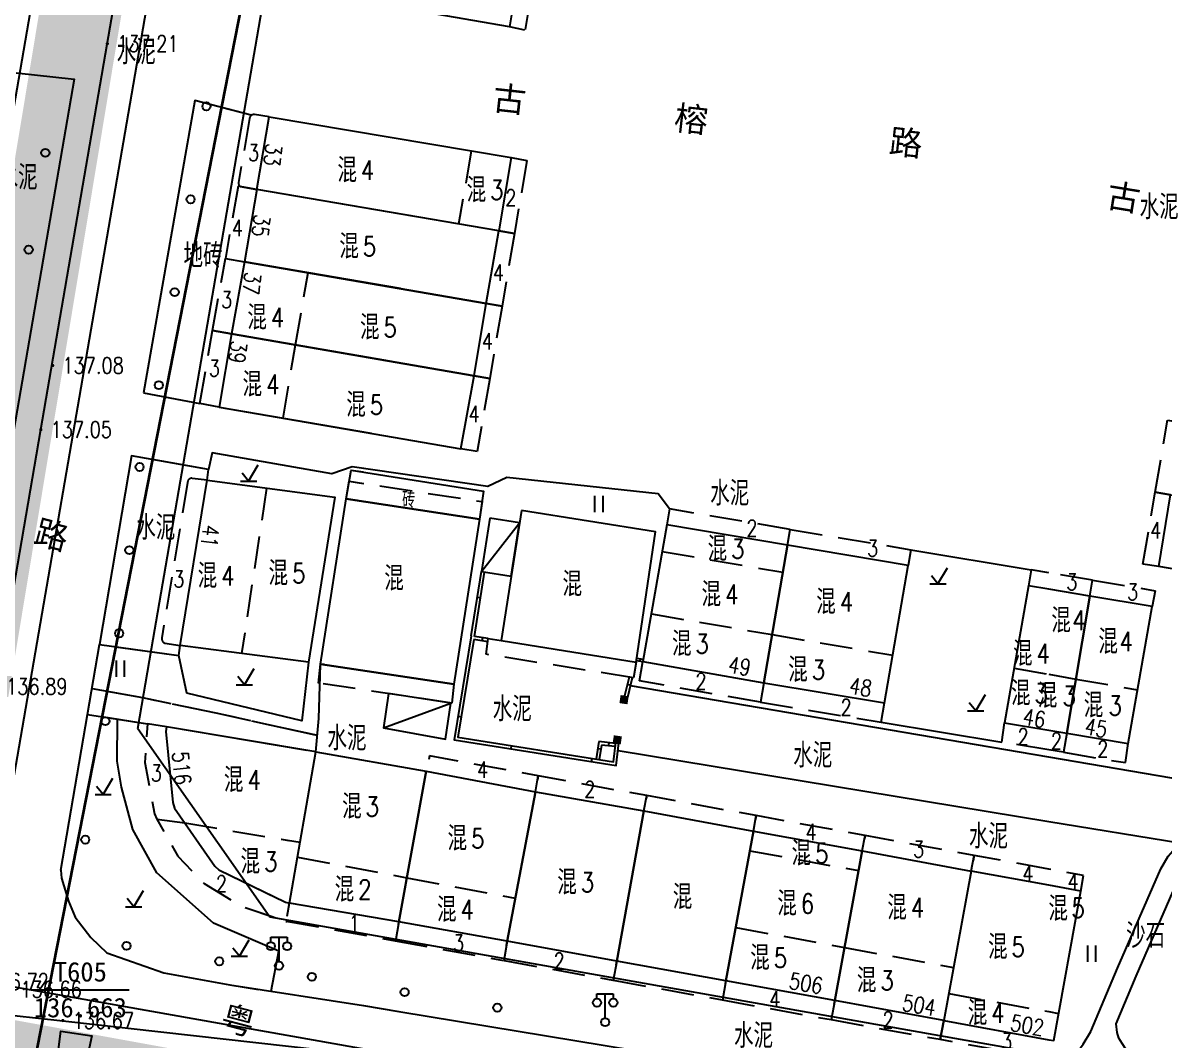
# Model space of a CAD drawing. Extents: x 529262 to 576451, y 2694391 to 2717535.
# Drawn here: x 563802 to 563872.1, y 2710614 to 2710676.4 of the extents above; entities that cross this region are included whole.
import ezdxf
from ezdxf.enums import TextEntityAlignment as Align
from ezdxf.xclip import XClip

# ---------------------------------------------------------------- set-up
doc = ezdxf.new("R2010")
doc.units = 0
doc.header["$XCLIPFRAME"] = 0
for name, pattern in [('ACAD_ISO12W100', [22, 12, -3, 0.5, -3, 0.5, -3]), ('DASH', [0.35, 0.25, -0.1]), ('X2', [10, 8, -2]), ('X3', [5, 4, -1]), ('X5', [3, 2, -1])]:
    doc.linetypes.add(name, pattern=pattern)
for name, color, linetype in [('DLDW', 8, 'Continuous'), ('DLSS', 4, 'Continuous'), ('DMTZ', 8, 'Continuous'), ('GCD', 8, 'Continuous'), ('JMD', 8, 'Continuous'), ('KZD', 8, 'Continuous'), ('PP-COM', 7, 'Continuous'), ('RD-中线', 40, 'Continuous'), ('RD-红线', 7, 'Continuous'), ('ZBTZ', 8, 'Continuous'), ('ZJ', 7, 'Continuous'), ('污水管径标注_W10-', 202, 'Continuous'), ('河流', 4, 'Continuous')]:
    doc.layers.add(name, color=color, linetype=linetype)
doc.layers.add('控制界线1', color=30, linetype='ACAD_ISO12W100', lineweight=35)
doc.styles.add('HZ', font='rs.shx', dxfattribs={"width": 0.8, "bigfont": 'hztxt.shx'})
doc.styles.add('等线体', font='simhei.ttf')
doc.linetypes.add('10422', pattern='A,0.75,[150,AAA.SHX,S=0.5,R=0,X=0,Y=0.5],1.5,[177,AAA.SHX,S=1,R=0,X=0,Y=0.4],0.75', length=3)
doc.linetypes.add('1161', pattern='A,0,[149,AAA.SHX,S=0.15,R=0,X=0,Y=0],-1.6', length=1.6)

# ---------------------------------------------------------------- blocks, each defined once
blk = doc.blocks.new('A$C19FD0107')
at = {"layer": 'RD-中线', "color": 8, "linetype": 'Continuous', "flags": 128}
blk.add_lwpolyline([(-7218.27, 16113.779), (-7175.488, 16361.54)], dxfattribs=at)
at = {"layer": 'RD-中线', "color": 8}
blk.add_lwpolyline([(-7111.179, 16211.495), (-7285.198, 16242.331, -0.001777), (-7286.247, 16242.521), (-7291.872, 16243.559, 0.00249), (-7293.342, 16243.822), (-7418.595, 16265.649, 0.000151), (-7418.892, 16265.7), (-7433.311, 16268.204)], format="xyb", dxfattribs=at)
at = {"layer": 'RD-红线', "color": 8, "linetype": 'Continuous', "flags": 128}
for points in [[(-7202.711, 16245.024), (-7201.856, 16249.972), (-7188.002, 16330.204), (-7186.64, 16338.09), (-7186.3, 16340.062)], [(-7188.941, 16242.495), (-7188.093, 16247.4), (-7172.843, 16335.72), (-7172.502, 16337.69)], [(-7180.831, 16230.946), (-7126.754, 16221.364)]]:
    blk.add_lwpolyline(points, dxfattribs=at)
at = {"layer": 'RD-红线', "color": 8}
blk.add_lwpolyline([(-7188.941, 16242.495), (-7180.831, 16230.946, 0.412929)], format="xyb", dxfattribs=at)
blk = doc.blocks.new('GC200')
at = {"linetype": 'Continuous', "const_width": 0.2, "flags": 128}
blk.add_lwpolyline([(-0.1, 0, 1), (0.1, 0, 1)], format="xyb", close=True, dxfattribs=at)
blk = doc.blocks.new('gc123')
at = {"color": 8}
for p, q in [((0, 0), (1.2, 2)), ((-1, 0), (1, 0)), ((0, 0), (-0.8, 1))]:
    blk.add_line(p, q, dxfattribs=at)
blk = doc.blocks.new('gc097')
at = {"color": 8}
for p, q in [((-1, 2.9), (-1, 3.5)), ((-1, 3.5), (1, 3.5)), ((0, 0.5), (0, 3.5)), ((1, 3.5), (1, 2.9))]:
    blk.add_line(p, q, dxfattribs=at)
for centre in [(-1, 2.4), (1, 2.4), (0, 0)]:
    blk.add_circle(centre, 0.5, dxfattribs=at)
blk = doc.blocks.new('gc170')
at = {"color": 8, "linetype": 'Continuous'}
blk.add_circle((0, 0), 0.5, dxfattribs=at)
blk = doc.blocks.new('gc121')
at = {"color": 8}
for p, q in [((-0.5, -1), (-0.5, 1)), ((0.5, -1), (0.5, 1))]:
    blk.add_line(p, q, dxfattribs=at)
blk = doc.blocks.new('gc002')
at = {"color": 8, "const_width": 1}
blk.add_lwpolyline([(-0.5, 0), (0.5, 0)], dxfattribs=at)

msp = doc.modelspace()

# ---------------------------------------------------------------- linework, layer by layer
at = {"layer": 'DLSS', "linetype": 'Continuous'}
for points in [[(563801.579, 2710673.368), (563805.144, 2710672.969), (563800.127, 2710643.967), (563799.742, 2710643.704), (563795.469, 2710644.428), (563795.502, 2710644.722)], [(563816.006, 2710670.755), (563812.546, 2710671.667), (563809.407, 2710653.717)], [(563816.006, 2710670.755), (563814.187, 2710671.234)], [(563813.32, 2710648.349), (563813.4, 2710649.005), (563808.67, 2710649.838), (563806.71, 2710638.264), (563811.564, 2710637.582)], [(563813.32, 2710648.349), (563813.4, 2710649.005), (563809.946, 2710649.613)], [(563807.693, 2710638.126), (563811.564, 2710637.582)], [(563869.135, 2710614.972), (563870.376, 2710617.896), (563872.996, 2710623.923), (563873.36, 2710624.538), (563874.497, 2710625.829)], [(563804.328, 2710624.409), (563804.369, 2710623.918), (563804.789, 2710622.518), (563805.207, 2710621.529), (563806.168, 2710620.268), (563807.143, 2710619.341), (563810.645, 2710618.111), (563814.713, 2710617.363), (563816.472, 2710617.094)], [(563804.693, 2710622.835), (563804.789, 2710622.518), (563805.207, 2710621.529), (563806.168, 2710620.268), (563807.143, 2710619.341), (563810.645, 2710618.111), (563814.713, 2710617.363), (563822.905, 2710616.109), (563825.082, 2710615.726), (563861.359, 2710609.766)]]:
    msp.add_lwpolyline(points, dxfattribs=at)
at = {"layer": 'DLSS', "linetype": 'Continuous', "flags": 128}
for points in [[(563809.407, 2710653.717), (563812.856, 2710653.05)], [(563810.702, 2710653.467), (563812.856, 2710653.05)], [(563804.328, 2710624.409), (563805.972, 2710633.975), (563809.642, 2710633.4)], [(563806.851, 2710633.837), (563809.642, 2710633.4)]]:
    msp.add_lwpolyline(points, dxfattribs=at)
at = {"layer": 'DLSS', "linetype": 'X3', "flags": 128}
for points in [[(563806.245, 2710635.563), (563809.336, 2710635.006), (563813.841, 2710634.062), (563820.079, 2710632.697)], [(563807.158, 2710635.398), (563809.336, 2710635.006), (563813.841, 2710634.062), (563820.079, 2710632.697)]]:
    msp.add_lwpolyline(points, dxfattribs=at)
at = {"layer": 'DLSS', "linetype": 'Continuous', "flags": 128}
for points, elevation in [([(563864.998, 2710631.351), (563839.318, 2710635.732)], 136.428), ([(563838.547, 2710631.749), (563864.998, 2710627.405)], -527.275), ([(563887.466, 2710627.645), (563885.994, 2710627.768), (563864.998, 2710631.351)], 136.428), ([(563864.998, 2710627.405), (563873.05, 2710626.082)], -527.275)]:
    msp.add_lwpolyline(points, dxfattribs=dict(at, elevation=elevation))
at = {"layer": 'DLSS', "linetype": 'X2'}
for points in [[(563864.998, 2710612.456), (563866.207, 2710612.941), (563866.828, 2710613.348), (563867.114, 2710613.739), (563867.58, 2710614.517), (563869.225, 2710618.391), (563871.878, 2710624.494), (563872.342, 2710625.278), (563873.05, 2710626.082)], [(563886.326, 2710609.82), (563885.845, 2710607.029), (563880.844, 2710609.817), (563869.905, 2710613.328), (563869.734, 2710613.42), (563869.5, 2710613.779), (563869.314, 2710614.088), (563869.203, 2710614.443), (563869.135, 2710614.972)]]:
    msp.add_lwpolyline(points, dxfattribs=at)
at = {"layer": 'DMTZ', "linetype": '10422', "flags": 128}
msp.add_lwpolyline([(563804.162, 2710613.23), (563804.333, 2710614.528), (563806.222, 2710614.245), (563805.949, 2710612.921)], dxfattribs=at)
msp.add_lwpolyline([(563804.162, 2710613.23), (563804.333, 2710614.528), (563806.222, 2710614.245), (563805.949, 2710612.921)], dxfattribs=at)
at = {"layer": 'JMD', "linetype": 'Continuous'}
for p, q in [((563830.159, 2710642.744), (563832.505, 2710645.728)), ((563829.909, 2710641.164), (563830.106, 2710641.132)), ((563830.217, 2710638.684), (563830.185, 2710638.486)), ((563839.904, 2710637.239), (563839.926, 2710637.388)), ((563839.324, 2710635.756), (563839.129, 2710635.802)), ((563824.142, 2710633.157), (563828.28, 2710634.671)), ((563824.142, 2710633.157), (563828.28, 2710634.671)), ((563828.722, 2710633.859), (563828.919, 2710633.827)), ((563831.981, 2710631.865), (563832.012, 2710632.062)), ((563837.984, 2710632.24), (563837.961, 2710632.041)), ((563838.603, 2710632.231), (563838.404, 2710632.254)), ((563836.919, 2710631.081), (563836.951, 2710631.279)), ((563837.298, 2710631.883), (563837.495, 2710631.852))]:
    msp.add_line(p, q, dxfattribs=at)
at = {"layer": 'JMD', "linetype": 'Continuous', "flags": 128}
for points in [[(563818.487, 2710678.512), (563819.351, 2710683.44), (563832.71, 2710681.116), (563831.875, 2710676.191)], [(563816.366, 2710666.201), (563815.596, 2710661.764), (563830.456, 2710659.206), (563831.219, 2710663.649)], [(563815.596, 2710661.764), (563814.812, 2710657.337), (563829.702, 2710654.762), (563830.456, 2710659.206)], [(563814.812, 2710657.337), (563814.04, 2710652.842), (563828.889, 2710650.28), (563829.702, 2710654.762)], [(563821.852, 2710647.208), (563822.162, 2710648.973), (563830.279, 2710647.674), (563830.036, 2710645.956)], [(563813.32, 2710648.349), (563821.152, 2710647.318), (563819.532, 2710637.174), (563811.658, 2710638.194)], [(563813.32, 2710648.349), (563821.152, 2710647.318), (563819.532, 2710637.174), (563811.658, 2710638.194)], [(563872.482, 2710647.459), (563885.865, 2710645.218), (563885.074, 2710640.767), (563871.759, 2710643.044)], [(563821.852, 2710647.208), (563830.036, 2710645.956), (563828.466, 2710635.827), (563820.276, 2710637.062)], [(563832.626, 2710646.492), (563831.364, 2710638.504), (563839.661, 2710637.176), (563840.853, 2710645.191)], [(563841.539, 2710645.617), (563840.072, 2710637.214), (563847.496, 2710635.912), (563848.95, 2710644.361)], [(563848.95, 2710644.361), (563847.496, 2710635.912), (563854.921, 2710634.687), (563856.362, 2710643.108)], [(563867.523, 2710641.234), (563866.101, 2710632.825), (563869.885, 2710632.19), (563871.348, 2710640.587)], [(563824.457, 2710635.248), (563824.142, 2710633.157), (563827.947, 2710632.46), (563828.28, 2710634.671)], [(563819.997, 2710631.673), (563810.813, 2710633.217), (563810.774, 2710632.931), (563811.197, 2710628.572), (563811.3, 2710628.224), (563811.3, 2710628.224), (563813.781, 2710624.66), (563814.024, 2710624.428), (563818.127, 2710622.448), (563818.363, 2710622.386)], [(563819.997, 2710631.673), (563826.764, 2710630.485), (563825.094, 2710621.241), (563818.363, 2710622.386)], [(563826.764, 2710630.485), (563833.471, 2710629.223), (563831.741, 2710620.046), (563825.094, 2710621.241)], [(563833.471, 2710629.223), (563840.141, 2710628.048), (563838.472, 2710618.835), (563831.741, 2710620.046)], [(563840.141, 2710628.048), (563846.865, 2710626.815), (563845.176, 2710617.612), (563838.472, 2710618.835)], [(563846.865, 2710626.815), (563853.543, 2710625.593), (563851.859, 2710616.407), (563845.176, 2710617.612)], [(563853.543, 2710625.593), (563860.241, 2710624.351), (563858.549, 2710615.191), (563851.859, 2710616.407)]]:
    msp.add_lwpolyline(points, close=True, dxfattribs=at)
at = {"layer": 'JMD', "linetype": 'X5'}
for points in [[(563832.71, 2710681.116), (563833.68, 2710680.95), (563832.83, 2710675.984), (563831.875, 2710676.191)], [(563816.366, 2710666.201), (563815.212, 2710666.398), (563814.43, 2710661.97), (563815.601, 2710661.759)], [(563816.366, 2710666.201), (563815.212, 2710666.398), (563814.43, 2710661.97), (563815.601, 2710661.759)], [(563831.219, 2710663.649), (563832.18, 2710663.485), (563831.423, 2710659.042), (563830.456, 2710659.206)], [(563814.812, 2710657.337), (563813.649, 2710657.542), (563814.43, 2710661.97), (563815.596, 2710661.764)], [(563814.812, 2710657.337), (563813.649, 2710657.542), (563814.43, 2710661.97), (563815.596, 2710661.764)], [(563830.465, 2710659.205), (563831.423, 2710659.042), (563830.665, 2710654.598), (563829.702, 2710654.762)], [(563814.04, 2710652.842), (563812.856, 2710653.05), (563813.649, 2710657.542), (563814.812, 2710657.337)], [(563814.04, 2710652.842), (563812.856, 2710653.05), (563813.649, 2710657.542), (563814.812, 2710657.337)], [(563829.702, 2710654.762), (563830.665, 2710654.598), (563829.9, 2710650.104), (563828.889, 2710650.28)], [(563872.482, 2710647.459), (563871.541, 2710647.62), (563872.299, 2710652.045), (563873.263, 2710651.88)], [(563871.759, 2710643.044), (563870.784, 2710643.2), (563871.541, 2710647.62), (563872.482, 2710647.459)], [(563848.95, 2710644.361), (563849.115, 2710645.333), (563841.703, 2710646.588), (563841.539, 2710645.617)], [(563848.951, 2710644.364), (563849.115, 2710645.333), (563856.526, 2710644.079), (563856.362, 2710643.108)], [(563864.998, 2710642.672), (563863.927, 2710642.853), (563863.749, 2710641.872)], [(563867.523, 2710641.234), (563867.689, 2710642.217), (563864.998, 2710642.672)], [(563867.523, 2710641.234), (563867.689, 2710642.217), (563871.526, 2710641.568), (563871.348, 2710640.587)], [(563839.661, 2710637.176), (563839.494, 2710636.228), (563830.442, 2710637.666), (563830.577, 2710638.628), (563831.364, 2710638.504)], [(563820.275, 2710635.878), (563820.151, 2710635.897), (563820.276, 2710637.062)], [(563828.466, 2710635.827), (563828.341, 2710634.662), (563820.151, 2710635.897), (563820.276, 2710637.062)], [(563847.496, 2710635.912), (563847.287, 2710634.723), (563839.863, 2710636.025), (563840.072, 2710637.214)], [(563847.496, 2710635.912), (563847.287, 2710634.723), (563854.712, 2710633.498), (563854.921, 2710634.687)], [(563864.998, 2710631.797), (563862.111, 2710632.278), (563862.288, 2710633.456)], [(563866.101, 2710632.825), (563865.904, 2710631.646), (563864.998, 2710631.797)], [(563866.101, 2710632.825), (563865.904, 2710631.646), (563869.708, 2710631.012), (563869.885, 2710632.19)]]:
    msp.add_lwpolyline(points, dxfattribs=at)
for points in [[(563817.123, 2710670.653), (563816.223, 2710670.794, 0.421232), (563815.914, 2710670.563), (563815.242, 2710666.634, 0.265043), (563815.336, 2710666.377), (563816.366, 2710666.201)], [(563817.123, 2710670.653), (563816.223, 2710670.794, 0.421232), (563815.914, 2710670.563), (563815.242, 2710666.634, 0.265043), (563815.336, 2710666.377), (563816.366, 2710666.201)], [(563813.32, 2710648.349), (563812.383, 2710648.465, 0.328823), (563812.134, 2710648.325), (563810.527, 2710638.665, 0.350571), (563810.703, 2710638.35), (563811.658, 2710638.194)], [(563813.32, 2710648.349), (563812.383, 2710648.465, 0.328823), (563812.134, 2710648.325), (563810.527, 2710638.665, 0.350571), (563810.703, 2710638.35), (563811.658, 2710638.194)]]:
    msp.add_lwpolyline(points, format="xyb", dxfattribs=at)
at = {"layer": 'JMD', "linetype": 'Continuous', "elevation": 137.275, "flags": 128}
msp.add_lwpolyline([(563826.075, 2710664.533), (563816.366, 2710666.201), (563817.123, 2710670.653), (563826.979, 2710668.996)], dxfattribs=at)
at = {"layer": 'JMD', "linetype": 'Continuous', "flags": 128}
for points, elevation in [([(563817.123, 2710670.653), (563831.985, 2710668.154), (563831.219, 2710663.649), (563816.366, 2710666.201)], 137.275), ([(563830.676, 2710646.017), (563830.159, 2710642.744), (563831.988, 2710642.455), (563832.505, 2710645.728)], -527.808)]:
    msp.add_lwpolyline(points, close=True, dxfattribs=dict(at, elevation=elevation))
at = {"layer": 'JMD', "linetype": 'X5', "flags": 128}
for points, elevation in [([(563829.53, 2710668.563), (563828.758, 2710664.072)], -516.956), ([(563818.744, 2710656.657), (563819.508, 2710661.091)], 137.252), ([(563818.744, 2710656.657), (563819.508, 2710661.091)], 137.252), ([(563817.971, 2710652.162), (563818.744, 2710656.657)], 137.252), ([(563817.971, 2710652.162), (563818.744, 2710656.657)], 137.252), ([(563816.965, 2710647.869), (563815.425, 2710637.706)], 137.24), ([(563816.965, 2710647.869), (563815.425, 2710637.706)], 137.24), ([(563840.594, 2710640.143), (563848.006, 2710638.875)], -515.304), ([(563848.006, 2710638.875), (563855.42, 2710637.606)], -515.304), ([(563862.869, 2710636.806), (563864.998, 2710636.435)], -515.712), ([(563864.998, 2710636.435), (563866.662, 2710636.145)], -515.712), ([(563866.662, 2710636.145), (563870.459, 2710635.484)], -515.712), ([(563810.228, 2710627.542), (563811.934, 2710627.313)], -651.892), ([(563810.228, 2710627.542), (563811.934, 2710627.313)], -651.892), ([(563811.934, 2710627.313), (563818.324, 2710626.238)], -651.892), ([(563811.934, 2710627.313), (563819.02, 2710626.121)], -651.892), ([(563846.645, 2710625.608), (563853.321, 2710624.384)], -509.636), ([(563818.86, 2710625.213), (563825.582, 2710623.946)], -511.717), ([(563825.582, 2710623.946), (563832.239, 2710622.691)], -511.717), ([(563845.777, 2710620.891), (563852.456, 2710619.667)], -509.921), ([(563852.456, 2710619.667), (563859.147, 2710618.431)], -509.921), ([(563858.861, 2710616.836), (563864.998, 2710615.728)], -512.88), ([(563864.998, 2710615.728), (563865.607, 2710615.617)], -512.88)]:
    msp.add_lwpolyline(points, dxfattribs=dict(at, elevation=elevation))
at = {"layer": 'JMD', "linetype": 'X5', "elevation": 137.275}
msp.add_lwpolyline([(563831.985, 2710668.154), (563832.944, 2710667.969), (563832.18, 2710663.485), (563831.219, 2710663.649)], dxfattribs=at)
at = {"layer": 'JMD', "linetype": 'Continuous', "flags": 128}
for points in [[(563826.075, 2710664.533), (563816.366, 2710666.201), (563815.596, 2710661.764), (563825.181, 2710660.114)], [(563825.181, 2710660.114), (563815.596, 2710661.764), (563814.812, 2710657.337), (563824.287, 2710655.698)], [(563824.287, 2710655.698), (563814.812, 2710657.337), (563814.04, 2710652.842), (563823.382, 2710651.23)], [(563822.547, 2710647.102), (563821.852, 2710647.208), (563822.162, 2710648.973), (563822.902, 2710648.855)], [(563820.507, 2710637.027), (563820.276, 2710637.062), (563821.852, 2710647.208), (563822.547, 2710647.102)], [(563829.534, 2710638.793), (563830.159, 2710642.744)], [(563829.732, 2710638.762), (563830.356, 2710642.713)], [(563864.998, 2710641.661), (563863.749, 2710641.872), (563862.288, 2710633.456), (563864.998, 2710633.008)], [(563864.998, 2710633.008), (563866.101, 2710632.825), (563867.523, 2710641.234), (563864.998, 2710641.661)], [(563829.534, 2710638.793), (563828.485, 2710632.419), (563838.442, 2710630.84), (563838.603, 2710632.231)], [(563829.699, 2710638.564), (563828.715, 2710632.585), (563838.267, 2710631.07), (563838.404, 2710632.254)], [(563830.549, 2710638.428), (563829.699, 2710638.564)], [(563830.576, 2710638.627), (563829.732, 2710638.761)], [(563838.953, 2710635.06), (563839.243, 2710636.283)], [(563839.153, 2710635.035), (563839.438, 2710636.237)], [(563839.243, 2710636.283), (563839.438, 2710636.237)], [(563819.442, 2710631.766), (563810.813, 2710633.217), (563810.774, 2710632.931), (563811.197, 2710628.572), (563811.3, 2710628.224), (563811.3, 2710628.224), (563813.781, 2710624.66), (563814.024, 2710624.428), (563817.607, 2710622.699)], [(563837.365, 2710632.312), (563837.196, 2710631.24)], [(563838.397, 2710632.192), (563837.365, 2710632.312)], [(563837.533, 2710632.091), (563837.393, 2710631.209)], [(563838.374, 2710631.993), (563837.533, 2710632.091)], [(563864.998, 2710623.489), (563860.241, 2710624.351), (563858.549, 2710615.191), (563864.998, 2710614.004)], [(563864.998, 2710614.004), (563865.306, 2710613.947), (563866.965, 2710623.132), (563864.998, 2710623.489)]]:
    msp.add_lwpolyline(points, dxfattribs=at)
at = {"layer": 'JMD', "linetype": 'Continuous'}
for points in [[(563811.658, 2710638.194), (563813.32, 2710648.349)], [(563811.658, 2710638.194), (563813.32, 2710648.349)], [(563821.852, 2710647.208), (563822.547, 2710647.102)], [(563821.852, 2710647.208), (563830.036, 2710645.956)], [(563820.276, 2710637.062), (563820.507, 2710637.027)], [(563820.276, 2710637.062), (563828.466, 2710635.827)], [(563839.675, 2710637.274), (563840.072, 2710637.214)], [(563839.697, 2710637.422), (563840.097, 2710637.362)], [(563839.153, 2710635.035), (563839.438, 2710636.237)]]:
    msp.add_lwpolyline(points, dxfattribs=at)
at = {"layer": 'JMD', "linetype": 'X5', "flags": 128}
for points in [[(563821.852, 2710647.208), (563822.041, 2710648.286), (563822.764, 2710648.175)], [(563821.852, 2710647.208), (563822.041, 2710648.286), (563830.206, 2710647.036), (563830.036, 2710645.956)], [(563841.252, 2710643.976), (563848.664, 2710642.7)], [(563810.813, 2710633.217), (563809.642, 2710633.4), (563809.479, 2710631.011), (563810.079, 2710627.874), (563810.228, 2710627.542), (563811.508, 2710625.27), (563813.119, 2710623.587), (563815.396, 2710622.207), (563817.372, 2710621.537)], [(563810.813, 2710633.217), (563809.642, 2710633.4), (563809.479, 2710631.011), (563810.079, 2710627.874), (563810.228, 2710627.542), (563811.508, 2710625.27), (563813.119, 2710623.587), (563815.396, 2710622.207), (563818.176, 2710621.264), (563818.176, 2710621.264), (563818.363, 2710622.386)], [(563833.471, 2710629.223), (563833.649, 2710630.201), (563826.968, 2710631.421), (563826.764, 2710630.485)], [(563840.141, 2710628.048), (563840.141, 2710628.048), (563840.312, 2710628.985), (563833.649, 2710630.201), (563833.471, 2710629.223)], [(563846.865, 2710626.815), (563847.037, 2710627.758), (563840.312, 2710628.985), (563840.141, 2710628.048)], [(563853.543, 2710625.593), (563853.715, 2710626.539), (563847.037, 2710627.758), (563846.865, 2710626.815)], [(563860.241, 2710624.351), (563860.417, 2710625.315), (563853.715, 2710626.539), (563853.543, 2710625.593)], [(563864.998, 2710624.479), (563860.417, 2710625.315), (563860.241, 2710624.351)], [(563866.965, 2710623.132), (563867.129, 2710624.09), (563864.998, 2710624.479)], [(563825.094, 2710621.241), (563824.879, 2710620.053), (563818.176, 2710621.264), (563818.363, 2710622.386)], [(563831.741, 2710620.046), (563831.525, 2710618.851), (563824.879, 2710620.053), (563825.094, 2710621.241)], [(563838.472, 2710618.835), (563838.255, 2710617.635), (563831.525, 2710618.851), (563831.741, 2710620.046)], [(563845.176, 2710617.612), (563844.961, 2710616.423), (563838.255, 2710617.635), (563838.472, 2710618.835)], [(563851.859, 2710616.407), (563851.643, 2710615.215), (563844.961, 2710616.423), (563845.176, 2710617.612)], [(563858.549, 2710615.191), (563858.335, 2710614.006), (563851.643, 2710615.215), (563851.859, 2710616.407)], [(563864.998, 2710612.802), (563858.335, 2710614.006), (563858.549, 2710615.191)]]:
    msp.add_lwpolyline(points, dxfattribs=at)
at = {"layer": 'KZD', "linetype": 'Continuous'}
for p in [(563802.523, 2710617.065), (563803.562, 2710617.065)]:
    msp.add_line(p, (563808.523, 2710617.065), dxfattribs=at)
at = {"layer": 'ZBTZ', "linetype": '1161'}
for points in [[(563822.945, 2710649.069), (563822.221, 2710649.174), (563820.969, 2710648.734), (563813.626, 2710650.025), (563813.4, 2710649.005)], [(563841.703, 2710646.588), (563841.02, 2710647.523), (563831.715, 2710648.526), (563830.56, 2710647.961), (563822.221, 2710649.174), (563820.969, 2710648.734), (563813.626, 2710650.025), (563813.4, 2710649.005)], [(563819.532, 2710637.174), (563819.129, 2710633.575), (563812.06, 2710635.272), (563811.564, 2710637.582), (563811.658, 2710638.194)], [(563819.532, 2710637.174), (563819.129, 2710633.575), (563812.06, 2710635.272), (563811.564, 2710637.582), (563811.658, 2710638.194)], [(563819.997, 2710631.673), (563820.162, 2710633.723), (563820.276, 2710637.062)], [(563820.227, 2710635.643), (563820.276, 2710637.062)], [(563817.008, 2710619.741), (563813.693, 2710621.165), (563810.229, 2710624.255), (563808.744, 2710626.898), (563808.051, 2710629.505), (563807.791, 2710631.104), (563807.796, 2710633.661)], [(563817.24, 2710616.976), (563817.718, 2710619.436), (563813.693, 2710621.165), (563810.229, 2710624.255), (563808.744, 2710626.898), (563808.051, 2710629.505), (563807.791, 2710631.104), (563807.796, 2710633.661)]]:
    msp.add_lwpolyline(points, dxfattribs=at)
at = {"layer": 'ZBTZ', "linetype": '1161', "elevation": -525.031, "flags": 128}
msp.add_lwpolyline([(563856.526, 2710644.079), (563863.927, 2710642.853)], dxfattribs=at)
at = {"layer": 'ZBTZ', "linetype": '1161', "flags": 128}
for points in [[(563805.972, 2710633.975), (563806.71, 2710638.264)], [(563854.712, 2710633.498), (563862.111, 2710632.278)]]:
    msp.add_lwpolyline(points, dxfattribs=at)
at = {"layer": '控制界线1', "color": 252, "linetype": 'Continuous', "flags": 128}
msp.add_lwpolyline([(563799.098, 2710594.307), (563836.688, 2710785.949)], dxfattribs=at)
msp.add_lwpolyline([(563799.098, 2710594.307), (563836.688, 2710785.949)], dxfattribs=at)
msp.add_lwpolyline([(563799.098, 2710594.307), (563836.688, 2710785.949)], dxfattribs=at)
at = {"layer": '污水管径标注_W10-'}
for points in [[(563796.965, 2710615.988), (563800.368, 2710635.696), (563803.09, 2710651.463), (563807.174, 2710675.113), (563809.216, 2710686.938), (563810.577, 2710694.821), (563814.321, 2710716.5)], [(563607.436, 2710649.488), (563627.132, 2710646.014), (563642.889, 2710643.235), (563646.828, 2710642.54), (563666.524, 2710639.066), (563676.372, 2710637.329), (563686.22, 2710635.592), (563705.916, 2710632.118), (563709.855, 2710631.423), (563725.61, 2710628.632), (563745.303, 2710625.142), (563757.578, 2710622.967), (563764.996, 2710621.653), (563784.689, 2710618.163), (563796.965, 2710615.988), (563804.452, 2710615.153), (563824.329, 2710612.938), (563845.489, 2710610.58), (563863.911, 2710607.316), (563885.041, 2710603.571)]]:
    msp.add_lwpolyline(points, dxfattribs=at)
at = {"layer": '河流', "color": 5, "linetype": 'DASH', "ltscale": 0.1, "const_width": 5}
for points in [[(563795.047, 2710613.837), (563816.516, 2710743.308)], [(563595.517, 2710650.118), (563885.982, 2710597.302)]]:
    msp.add_lwpolyline(points, dxfattribs=at)

# ---------------------------------------------------------------- block references
at = {"layer": 'DLDW', "color": 252, "linetype": 'Continuous', "xscale": 0.5, "yscale": 0.5, "zscale": 0.5}
for p in [(563817.725, 2710618.545), (563817.725, 2710618.545), (563837.754, 2710615.079)]:
    msp.add_blockref('gc097', p, dxfattribs=at)
at = {"layer": 'GCD', "linetype": 'Continuous'}
ref = msp.add_blockref('GC200', (563807.182, 2710675.149, 137.21), dxfattribs=dict(at, xscale=0.5, yscale=0.5, zscale=0.5))
ref.add_attrib('height', '137.21', dxfattribs={"linetype": 'Continuous', "height": 1, "style": 'HZ', "width": 0.8}).set_placement((563807.782, 2710675.149, 137.21), align=Align.MIDDLE_LEFT)
ref = msp.add_blockref('GC200', (563803.823, 2710655.393, 137.08), dxfattribs=dict(at, xscale=0.5, yscale=0.5, zscale=0.5))
ref.add_attrib('height', '137.08', dxfattribs={"linetype": 'Continuous', "height": 1, "style": 'HZ', "width": 0.8}).set_placement((563804.423, 2710655.393, 137.08), align=Align.MIDDLE_LEFT)
ref = msp.add_blockref('GC200', (563803.097, 2710651.458, 137.05), dxfattribs=dict(at, xscale=0.5, yscale=0.5, zscale=0.5))
ref.add_attrib('height', '137.05', dxfattribs={"linetype": 'Continuous', "height": 1, "style": 'HZ', "width": 0.8}).set_placement((563803.697, 2710651.458, 137.05), align=Align.MIDDLE_LEFT)
ref = msp.add_blockref('GC200', (563800.364, 2710635.687, 136.89), dxfattribs=dict(at, xscale=0.5, yscale=0.5, zscale=0.5))
ref.add_attrib('height', '136.89', dxfattribs={"linetype": 'Continuous', "height": 1, "style": 'HZ', "width": 0.8}).set_placement((563800.964, 2710635.687, 136.89), align=Align.MIDDLE_LEFT)
ref = msp.add_blockref('GC200', (563799.22, 2710617.568, 136.718), dxfattribs=dict(at, xscale=0.5, yscale=0.5, zscale=0.5))
ref.add_attrib('height', '136.72', dxfattribs={"linetype": 'Continuous', "height": 1, "style": 'HZ', "width": 0.8}).set_placement((563799.82, 2710617.568, 136.718), align=Align.MIDDLE_LEFT)
ref = msp.add_blockref('GC200', (563801.244, 2710617.096, 136.663), dxfattribs=dict(at, xscale=0.5, yscale=0.5, zscale=0.5))
ref.add_attrib('height', '136.66', dxfattribs={"linetype": 'Continuous', "height": 1, "style": 'HZ', "width": 0.8}).set_placement((563801.844, 2710617.096, 136.663), align=Align.MIDDLE_LEFT)
ref = msp.add_blockref('GC200', (563804.451, 2710615.179, 136.67), dxfattribs=dict(at, xscale=0.5, yscale=0.5, zscale=0.5))
ref.add_attrib('height', '136.67', dxfattribs={"linetype": 'Continuous', "height": 1, "style": 'HZ', "width": 0.8}).set_placement((563805.051, 2710615.179, 136.67), align=Align.MIDDLE_LEFT)
at = {"layer": 'JMD', "linetype": 'Continuous', "xscale": 0.500000000033334, "yscale": 0.500000000033334, "zscale": 0.500000000033334, "rotation": 351.6900472733623}
for p in [(563838.916, 2710634.878), (563838.5, 2710632.409)]:
    msp.add_blockref('gc002', p, dxfattribs=at)
at = {"layer": 'PP-COM'}
ref = msp.add_blockref('A$C19FD0107', (570997.993, 2694390.603), dxfattribs=at)
XClip(ref).set_block_clipping_path([(-9366.4383134884, 14428.6043910822), (-3328.4480743363, 17452.7484863754)])
at = {"layer": 'ZBTZ', "linetype": 'Continuous'}
for p, xscale, yscale, zscale, rotation in [((563813.268, 2710671.303), 0.4999999999900687, 0.4999999999900687, 0.4999999999900687, 260.3082789744273), ((563803.373, 2710668.446), 0.5000000000768235, 0.5000000000768235, 0.5000000000768235, 260.2204996000144), ((563812.293, 2710665.596), 0.4999999999900687, 0.4999999999900687, 0.4999999999900687, 260.3082789744273), ((563802.349, 2710662.505), 0.5000000000768235, 0.5000000000768235, 0.5000000000768235, 260.2204996000144), ((563811.318, 2710659.889), 0.4999999999900687, 0.4999999999900687, 0.4999999999900687, 260.3082789744273), ((563810.344, 2710654.182), 0.4999999999900687, 0.4999999999900687, 0.4999999999900687, 260.3082789744273), ((563809.161, 2710649.164), 0.4999999998900825, 0.4999999998900825, 0.4999999998900825, 263.0095858633702), ((563808.534, 2710644.055), 0.4999999998900825, 0.4999999998900825, 0.4999999998900825, 263.0095858633702), ((563807.908, 2710638.945), 0.4999999998900825, 0.4999999998900825, 0.4999999998900825, 263.0095858633702), ((563807.908, 2710638.945), 0.4999999998900825, 0.4999999998900825, 0.4999999998900825, 263.0095858633702), ((563807.059, 2710633.553), 0.4999999998852541, 0.4999999998852541, 0.4999999998852541, 260.3562453833338), ((563807.059, 2710633.553), 0.4999999998852541, 0.4999999998852541, 0.4999999998852541, 260.3562453833338), ((563805.824, 2710626.285), 0.4999999998326489, 0.4999999998326489, 0.4999999998326489, 291.2691622865835), ((563805.824, 2710626.285), 0.4999999998326489, 0.4999999998326489, 0.4999999998326489, 291.2691622865835), ((563808.362, 2710619.765), 0.5000000000398156, 0.5000000000398156, 0.5000000000398156, 350.5295163396701), ((563808.362, 2710619.765), 0.5000000000398156, 0.5000000000398156, 0.5000000000398156, 350.5295163396701), ((563814.054, 2710618.816), 0.5000000000398156, 0.5000000000398156, 0.5000000000398156, 350.5295163396701), ((563814.054, 2710618.816), 0.5000000000398156, 0.5000000000398156, 0.5000000000398156, 350.5295163396701), ((563819.746, 2710617.866), 0.5000000000398156, 0.5000000000398156, 0.5000000000398156, 350.5295163396701), ((563825.438, 2710616.917), 0.5000000000398156, 0.5000000000398156, 0.5000000000398156, 350.5295163396701), ((563831.13, 2710615.967), 0.5000000000398156, 0.5000000000398156, 0.5000000000398156, 350.5295163396701)]:
    msp.add_blockref('gc170', p, dxfattribs=dict(at, xscale=xscale, yscale=yscale, zscale=zscale, rotation=rotation))
at = {"layer": 'ZBTZ', "linetype": 'Continuous', "xscale": 0.5, "yscale": 0.5}
for name, p in [('gc123', (563815.853, 2710648.288)), ('gc123', (563815.853, 2710648.288)), ('gc121', (563837.378, 2710646.891)), ('gc123', (563858.19, 2710641.979)), ('gc121', (563807.99, 2710636.779)), ('gc121', (563807.99, 2710636.779)), ('gc123', (563815.602, 2710635.792)), ('gc123', (563815.602, 2710635.792)), ('gc123', (563860.512, 2710634.191)), ('gc123', (563806.925, 2710629.055)), ('gc123', (563806.925, 2710629.055)), ('gc123', (563808.807, 2710622.168)), ('gc123', (563808.807, 2710622.168)), ('gc123', (563815.295, 2710619.125)), ('gc123', (563815.295, 2710619.125)), ('gc121', (563867.648, 2710619.278))]:
    msp.add_blockref(name, p, dxfattribs=at)

# ---------------------------------------------------------------- texts
at = {"layer": 'JMD', "linetype": 'Continuous', "style": 'HZ', "width": 0.8}
for s, height, p in [('混', 1.5, (563822.512, 2710667.384)), ('混', 1.5, (563822.512, 2710667.384)), ('4', 1.2, (563823.58, 2710667.38)), ('4', 1.2, (563823.58, 2710667.38)), ('混', 1.5, (563830.45, 2710666.164)), ('3', 1.2, (563831.519, 2710666.161)), ('混', 1.5, (563822.631, 2710662.703)), ('混', 1.5, (563822.631, 2710662.703)), ('5', 1.2, (563823.699, 2710662.699)), ('5', 1.2, (563823.699, 2710662.699)), ('混', 1.5, (563816.981, 2710658.343)), ('混', 1.5, (563816.981, 2710658.343)), ('4', 1.2, (563818.049, 2710658.339)), ('4', 1.2, (563818.049, 2710658.339)), ('混', 1.5, (563823.899, 2710657.736)), ('混', 1.5, (563823.899, 2710657.736)), ('5', 1.2, (563824.968, 2710657.733)), ('5', 1.2, (563824.968, 2710657.733)), ('混', 1.5, (563816.682, 2710654.233)), ('混', 1.5, (563816.682, 2710654.233)), ('4', 1.2, (563817.75, 2710654.229)), ('4', 1.2, (563817.75, 2710654.229)), ('混', 1.5, (563823.054, 2710652.981)), ('混', 1.5, (563823.054, 2710652.981)), ('5', 1.2, (563824.122, 2710652.978)), ('5', 1.2, (563824.122, 2710652.978)), ('砖', 1, (563826.088, 2710647.143)), ('混', 1.5, (563845.245, 2710644.141)), ('3', 1.2, (563846.313, 2710644.138)), ('混', 1.5, (563813.927, 2710642.481)), ('混', 1.5, (563813.927, 2710642.481)), ('混', 1.5, (563818.278, 2710642.637)), ('混', 1.5, (563818.278, 2710642.637)), ('5', 1.2, (563819.346, 2710642.634)), ('5', 1.2, (563819.346, 2710642.634)), ('混', 1.5, (563825.392, 2710642.323)), ('4', 1.2, (563814.995, 2710642.478)), ('4', 1.2, (563814.995, 2710642.478)), ('混', 1.5, (563836.334, 2710641.973)), ('混', 1.5, (563844.873, 2710641.341)), ('4', 1.2, (563845.941, 2710641.338)), ('混', 1.5, (563851.918, 2710640.885)), ('4', 1.2, (563852.986, 2710640.881)), ('混', 1.5, (563866.358, 2710639.743)), ('混', 1.5, (563843.062, 2710638.31)), ('3', 1.2, (563844.131, 2710638.306)), ('混', 1.5, (563869.247, 2710638.44)), ('混', 1.5, (563864.004, 2710637.705)), ('4', 1.2, (563865.072, 2710637.702)), ('混', 1.5, (563850.196, 2710636.716)), ('3', 1.2, (563851.265, 2710636.712)), ('混', 1.5, (563863.885, 2710635.272)), ('3', 1.2, (563864.954, 2710635.269)), ('混', 1.5, (563865.525, 2710635.122)), ('混', 1.5, (563868.348, 2710634.532)), ('混', 1.5, (563815.537, 2710629.952)), ('混', 1.5, (563815.537, 2710629.952)), ('4', 1.2, (563816.605, 2710629.948)), ('4', 1.2, (563816.605, 2710629.948)), ('混', 1.5, (563822.8, 2710628.319)), ('3', 1.2, (563823.868, 2710628.315)), ('混', 1.5, (563829.273, 2710626.361)), ('5', 1.2, (563830.342, 2710626.357)), ('混', 1.5, (563850.403, 2710625.444)), ('混', 1.5, (563816.562, 2710624.937)), ('混', 1.5, (563816.562, 2710624.937)), ('5', 1.2, (563851.471, 2710625.441)), ('3', 1.2, (563817.63, 2710624.933)), ('3', 1.2, (563817.63, 2710624.933)), ('混', 1.5, (563836.015, 2710623.668)), ('3', 1.2, (563837.083, 2710623.665)), ('混', 1.5, (563822.341, 2710623.226)), ('2', 1.2, (563823.409, 2710623.222)), ('混', 1.5, (563843.106, 2710622.77)), ('混', 1.5, (563828.629, 2710621.988)), ('混', 1.5, (563849.53, 2710622.367)), ('6', 1.2, (563850.598, 2710622.363)), ('混', 1.5, (563856.286, 2710622.11)), ('混', 1.5, (563866.178, 2710622.048)), ('4', 1.2, (563829.698, 2710621.985)), ('4', 1.2, (563857.354, 2710622.107)), ('混', 1.5, (563862.471, 2710619.702)), ('5', 1.2, (563863.539, 2710619.699)), ('混', 1.5, (563847.863, 2710619.034)), ('5', 1.2, (563848.931, 2710619.03)), ('混', 1.5, (563854.411, 2710617.644)), ('3', 1.2, (563855.48, 2710617.64)), ('混', 1.5, (563861.225, 2710615.643)), ('4', 1.2, (563862.293, 2710615.639))]:
    msp.add_text(s, height=height, dxfattribs=at).set_placement(p, align=Align.MIDDLE_RIGHT)
for s, p in [('4', (563866.447, 2710639.752)), ('4', (563869.337, 2710638.449)), ('3', (563865.842, 2710635.098)), ('3', (563868.664, 2710634.508)), ('5', (563866.39, 2710622.094))]:
    msp.add_text(s, height=1.2, dxfattribs=at).set_placement(p, align=Align.MIDDLE_LEFT)
at = {"layer": 'KZD', "linetype": 'Continuous', "style": '等线体'}
for s, p in [('T605', (563805.523, 2710618.165)), ('T605', (563805.523, 2710618.165)), ('136.663', (563805.523, 2710615.965)), ('136.663', (563805.523, 2710615.965))]:
    msp.add_text(s, height=1.2, dxfattribs=at).set_placement(p, align=Align.MIDDLE)
at = {"layer": 'ZJ', "color": 8, "linetype": 'Continuous', "style": 'HZ', "width": 0.8}
for s, p in [('水泥', (563808.952, 2710674.709)), ('水泥', (563801.702, 2710667.014)), ('水泥', (563871.78, 2710665.197)), ('地砖', (563813.059, 2710662.212)), ('地砖', (563813.059, 2710662.212)), ('水泥', (563845.407, 2710647.619)), ('水泥', (563810.158, 2710645.518)), ('水泥', (563810.158, 2710645.518)), ('水泥', (563832.047, 2710634.379, -527.275)), ('水泥', (563821.9, 2710632.587)), ('水泥', (563850.506, 2710631.537)), ('水泥', (563861.299, 2710626.567)), ('沙石', (563870.95, 2710620.462)), ('水泥', (563846.87, 2710614.327))]:
    msp.add_text(s, height=1.5, dxfattribs=at).set_placement(p, align=Align.MIDDLE)
at = {"layer": 'ZJ', "color": 8, "linetype": 'Continuous', "style": '等线体'}
for s, rotation, p in [('古         榕           路', 353.7503, (563844.058, 2710670.442)), ('古        榕         路', 350.70873, (563880.185, 2710664.023)), ('路', 345.27131, (563803.775, 2710645.026)), ('粤                     ', 345.27131, (563825.592, 2710612.507)), ('粤                     ', 345.27131, (563825.592, 2710612.507))]:
    msp.add_text(s, height=1.5, rotation=rotation, dxfattribs=at).set_placement(p, align=Align.MIDDLE)
at = {"layer": 'ZJ', "color": 8, "linetype": 'Continuous', "style": 'HZ', "width": 0.8}
for s, p in [('3', (563816.508, 2710668.455)), ('3', (563816.508, 2710668.455)), ('2', (563832.309, 2710665.687)), ('4', (563815.516, 2710663.825)), ('4', (563815.516, 2710663.825)), ('4', (563831.544, 2710661.093)), ('3', (563814.854, 2710659.431)), ('3', (563814.854, 2710659.431)), ('4', (563830.868, 2710656.882)), ('3', (563814.098, 2710655.225)), ('3', (563814.098, 2710655.225)), ('4', (563830.047, 2710652.413)), ('2', (563847.115, 2710645.402)), ('4', (563871.91, 2710645.27)), ('3', (563854.529, 2710644.171)), ('3', (563811.924, 2710642.279)), ('3', (563811.924, 2710642.279)), ('3', (563866.761, 2710642.105)), ('3', (563870.497, 2710641.495)), ('2', (563843.985, 2710635.999)), ('2', (563852.899, 2710634.407)), ('2', (563863.773, 2710632.608)), ('2', (563865.81, 2710632.344)), ('2', (563868.667, 2710631.841)), ('3', (563810.534, 2710630.377)), ('3', (563810.534, 2710630.377)), ('4', (563830.575, 2710630.575)), ('2', (563837.155, 2710629.366)), ('4', (563850.741, 2710626.748)), ('3', (563857.353, 2710625.695)), ('4', (563864.066, 2710624.192)), ('4', (563866.832, 2710623.71)), ('2', (563814.532, 2710623.579)), ('2', (563814.532, 2710623.579)), ('1', (563822.689, 2710621.139)), ('3', (563829.096, 2710619.938)), ('2', (563835.276, 2710618.83)), ('4', (563848.524, 2710616.476)), ('2', (563855.476, 2710615.216)), ('3', (563862.761, 2710613.897))]:
    msp.add_text(s, height=1, dxfattribs=at).set_placement(p, align=Align.MIDDLE_RIGHT)
for s, rotation, p in [('33', 263.26263, (563817.35, 2710668.322)), ('33', 263.26263, (563817.35, 2710668.322)), ('35', 263.26263, (563816.618, 2710663.971)), ('35', 263.26263, (563816.618, 2710663.971)), ('37', 263.26263, (563816.048, 2710660.434)), ('37', 263.26263, (563816.048, 2710660.434)), ('39', 263.26263, (563815.194, 2710656.205)), ('39', 263.26263, (563815.194, 2710656.205)), ('41', 263.26263, (563813.49, 2710644.914)), ('41', 263.26263, (563813.49, 2710644.914)), ('49', 349.92949, (563846.021, 2710636.932)), ('48', 349.92949, (563853.449, 2710635.649)), ('46', 349.92949, (563864.113, 2710633.734)), ('45', 349.92949, (563867.912, 2710633.142)), ('516', 275.35478, (563811.746, 2710630.676)), ('516', 275.35478, (563811.746, 2710630.676)), ('506', 349.92949, (563850.094, 2710617.461)), ('504', 349.92949, (563857.042, 2710616.122)), ('502', 349.92949, (563863.687, 2710614.887))]:
    msp.add_text(s, height=1, rotation=rotation, dxfattribs=at).set_placement(p, align=Align.MIDDLE)

doc.saveas('drawing.dxf')
